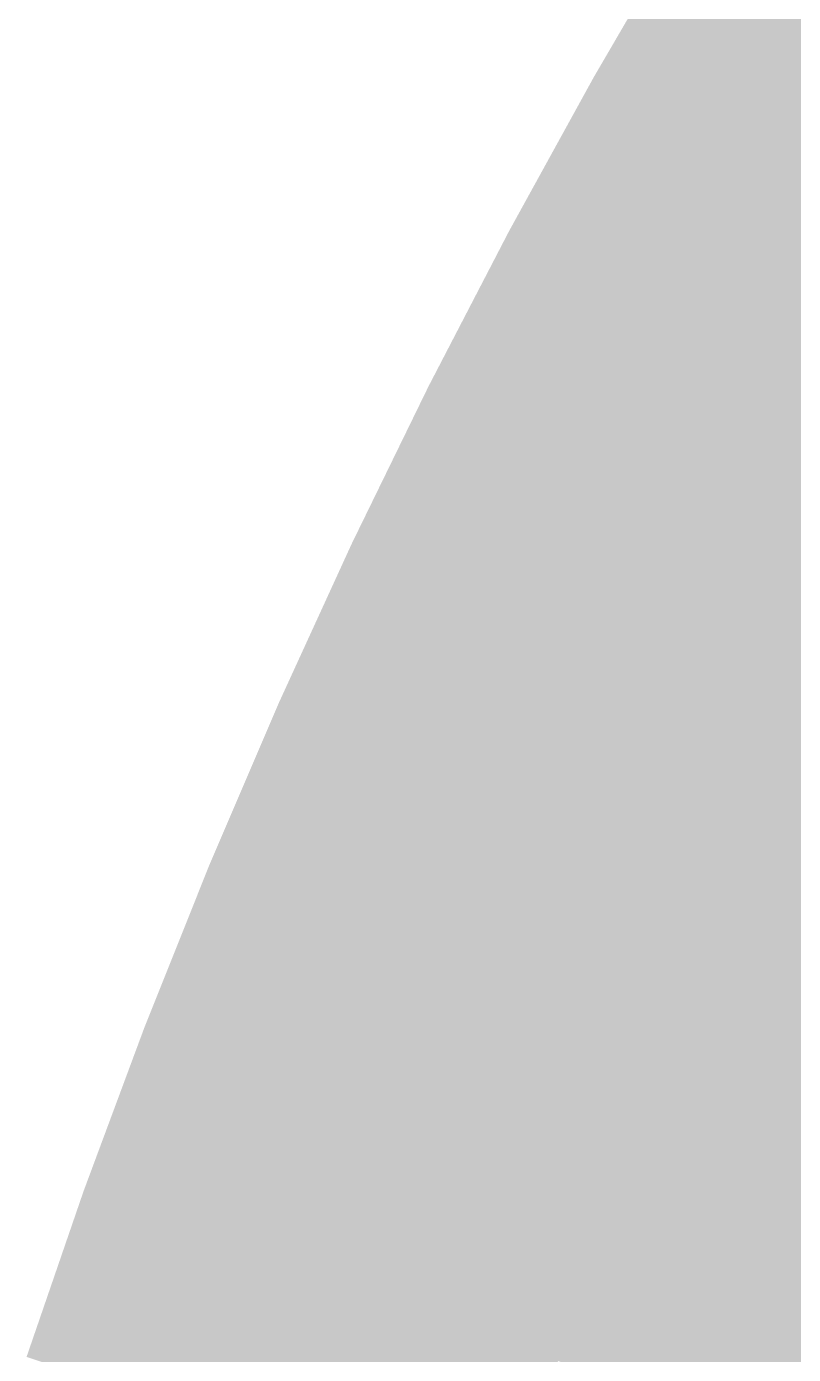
# Model space of a CAD drawing. Header units: inches. Extents: x -266 to 784, y -170 to 213.
# Drawn here: x -161.42 to -143.16, y 53.39 to 85 of the extents above; entities that cross this region are included whole.
import ezdxf

# ---------------------------------------------------------------- set-up
doc = ezdxf.new("R2010")
doc.units = ezdxf.units.IN
doc.header["$MEASUREMENT"] = 0

msp = doc.modelspace()

# ---------------------------------------------------------------- linework, layer by layer
at = {"color": 98, "true_color": 0x010302}
for points in [[(-147.044701, 83.299794), (-147.914788, 83.792693), (-144.956135, 86.883364), (-145.813864, 87.397467)], [(-149.044694, 79.666049), (-149.926615, 80.137445), (-147.044701, 83.299794), (-147.914788, 83.792693)], [(-150.954907, 75.984315), (-151.848131, 76.433926), (-149.044694, 79.666049), (-149.926615, 80.137445)], [(-152.774191, 72.256811), (-153.67818, 72.684366), (-150.954907, 75.984315), (-151.848131, 76.433926)], [(-154.501449, 68.485782), (-155.415658, 68.891023), (-152.774191, 72.256811), (-153.67818, 72.684366)], [(-156.135641, 64.6735), (-157.059521, 65.056184), (-154.501449, 68.485782), (-155.415658, 68.891023)], [(-157.675783, 60.822261), (-158.608776, 61.182156), (-156.135641, 64.6735), (-157.059521, 65.056184)]]:
    msp.add_solid(points, dxfattribs=at)
at = {"color": 98, "true_color": 0x030805}
for points in [[(-146.174615, 82.806896), (-147.044701, 83.299794), (-144.098406, 86.369261), (-144.956135, 86.883364)], [(-148.162772, 79.194652), (-149.044694, 79.666049), (-146.174615, 82.806896), (-147.044701, 83.299794)]]:
    msp.add_solid(points, dxfattribs=at)
at = {"color": 98, "true_color": 0x050c09}
for points in [[(-145.304528, 82.313998), (-146.174615, 82.806896), (-143.240678, 85.855158), (-144.098406, 86.369261)], [(-147.280851, 78.723255), (-148.162772, 79.194652), (-145.304528, 82.313998), (-146.174615, 82.806896)], [(-149.168458, 75.085092), (-150.061683, 75.534703), (-147.280851, 78.723255), (-148.162772, 79.194652)], [(-150.966212, 71.401701), (-151.870201, 71.829256), (-149.168458, 75.085092), (-150.061683, 75.534703)], [(-152.673029, 67.675299), (-153.587239, 68.080541), (-150.966212, 71.401701), (-151.870201, 71.829256)], [(-154.287882, 63.908133), (-155.211761, 64.290817), (-152.673029, 67.675299), (-153.587239, 68.080541)], [(-155.809797, 60.102471), (-156.74279, 60.462366), (-154.287882, 63.908133), (-155.211761, 64.290817)]]:
    msp.add_solid(points, dxfattribs=at)
at = {"color": 108, "true_color": 0x08100c}
for points in [[(-144.434441, 81.8211), (-145.304528, 82.313998), (-142.382949, 85.341056), (-143.240678, 85.855158)], [(-146.39893, 78.251858), (-147.280851, 78.723255), (-144.434441, 81.8211), (-145.304528, 82.313998)], [(-148.275234, 74.635481), (-149.168458, 75.085092), (-146.39893, 78.251858), (-147.280851, 78.723255)], [(-150.062223, 70.974146), (-150.966212, 71.401701), (-148.275234, 74.635481), (-149.168458, 75.085092)]]:
    msp.add_solid(points, dxfattribs=at)
at = {"color": 108, "true_color": 0x0a140f}
for points in [[(-143.564354, 81.328202), (-144.434441, 81.8211), (-141.525221, 84.826953), (-142.382949, 85.341056)], [(-145.517009, 77.780462), (-146.39893, 78.251858), (-143.564354, 81.328202), (-144.434441, 81.8211)], [(-147.38201, 74.185869), (-148.275234, 74.635481), (-145.517009, 77.780462), (-146.39893, 78.251858)]]:
    msp.add_solid(points, dxfattribs=at)
at = {"color": 108, "true_color": 0x0c1912}
for points in [[(-142.694267, 80.835304), (-143.564354, 81.328202), (-140.667492, 84.31285), (-141.525221, 84.826953)], [(-144.635087, 77.309065), (-145.517009, 77.780462), (-142.694267, 80.835304), (-143.564354, 81.328202)]]:
    msp.add_solid(points, dxfattribs=at)
at = {"color": 108, "true_color": 0x0e1d16}
for points in [[(-143.753166, 76.837668), (-144.635087, 77.309065), (-141.82418, 80.342405), (-142.694267, 80.835304)], [(-145.595561, 73.286647), (-146.488785, 73.736258), (-143.753166, 76.837668), (-144.635087, 77.309065)], [(-147.350255, 69.69148), (-148.254244, 70.119035), (-145.595561, 73.286647), (-146.488785, 73.736258)]]:
    msp.add_solid(points, dxfattribs=at)
at = {"color": 108, "true_color": 0x102119}
for points in [[(-142.871245, 76.366271), (-143.753166, 76.837668), (-140.954093, 79.849507), (-141.82418, 80.342405)], [(-144.702337, 72.837035), (-145.595561, 73.286647), (-142.871245, 76.366271), (-143.753166, 76.837668)]]:
    msp.add_solid(points, dxfattribs=at)
at = {"color": 98, "true_color": 0x030806}
for points in [[(-150.061683, 75.534703), (-150.954907, 75.984315), (-148.162772, 79.194652), (-149.044694, 79.666049)], [(-151.870201, 71.829256), (-152.774191, 72.256811), (-150.061683, 75.534703), (-150.954907, 75.984315)], [(-153.587239, 68.080541), (-154.501449, 68.485782), (-151.870201, 71.829256), (-152.774191, 72.256811)], [(-155.211761, 64.290817), (-156.135641, 64.6735), (-153.587239, 68.080541), (-154.501449, 68.485782)], [(-156.74279, 60.462366), (-157.675783, 60.822261), (-155.211761, 64.290817), (-156.135641, 64.6735)], [(-158.179403, 56.597495), (-159.120947, 56.934385), (-156.74279, 60.462366), (-157.675783, 60.822261)], [(-159.520734, 52.698532), (-160.470263, 53.012214), (-158.179403, 56.597495), (-159.120947, 56.934385)]]:
    msp.add_solid(points, dxfattribs=at)
at = {"color": 108, "true_color": 0x0c1913}
for points in [[(-146.488785, 73.736258), (-147.38201, 74.185869), (-144.635087, 77.309065), (-145.517009, 77.780462)], [(-148.254244, 70.119035), (-149.158233, 70.54659), (-146.488785, 73.736258), (-147.38201, 74.185869)], [(-149.9304, 66.459576), (-150.84461, 66.864817), (-148.254244, 70.119035), (-149.158233, 70.54659)]]:
    msp.add_solid(points, dxfattribs=at)
at = {"color": 250, "true_color": 0x12251d}
for points in [[(-143.809112, 72.387424), (-144.702337, 72.837035), (-141.989324, 75.894875), (-142.871245, 76.366271)], [(-145.542276, 68.83637), (-146.446265, 69.263925), (-143.809112, 72.387424), (-144.702337, 72.837035)], [(-147.187771, 65.243852), (-148.10198, 65.649093), (-145.542276, 68.83637), (-146.446265, 69.263925)]]:
    msp.add_solid(points, dxfattribs=at)
at = {"color": 250, "true_color": 0x142a20}
for points in [[(-142.915888, 71.937813), (-143.809112, 72.387424), (-141.107402, 75.423478), (-141.989324, 75.894875)], [(-144.638287, 68.408815), (-145.542276, 68.83637), (-142.915888, 71.937813), (-143.809112, 72.387424)]]:
    msp.add_solid(points, dxfattribs=at)
at = {"color": 108, "true_color": 0x0a1410}
for points in [[(-149.158233, 70.54659), (-150.062223, 70.974146), (-147.38201, 74.185869), (-148.275234, 74.635481)], [(-150.84461, 66.864817), (-151.758819, 67.270058), (-149.158233, 70.54659), (-150.062223, 70.974146)], [(-152.440123, 63.142766), (-153.364002, 63.52545), (-150.84461, 66.864817), (-151.758819, 67.270058)], [(-153.943812, 59.382681), (-154.876805, 59.742576), (-152.440123, 63.142766), (-153.364002, 63.52545)]]:
    msp.add_solid(points, dxfattribs=at)
at = {"color": 108, "true_color": 0x10211a}
for points in [[(-146.446265, 69.263925), (-147.350255, 69.69148), (-144.702337, 72.837035), (-145.595561, 73.286647)], [(-148.10198, 65.649093), (-149.01619, 66.054334), (-146.446265, 69.263925), (-147.350255, 69.69148)], [(-149.668484, 61.994716), (-150.592364, 62.377399), (-148.10198, 65.649093), (-149.01619, 66.054334)]]:
    msp.add_solid(points, dxfattribs=at)
at = {"color": 250, "true_color": 0x162e24}
for points in [[(-143.734298, 67.98126), (-144.638287, 68.408815), (-142.022664, 71.488201), (-142.915888, 71.937813)], [(-145.359351, 64.433369), (-146.273561, 64.83861), (-143.734298, 67.98126), (-144.638287, 68.408815)]]:
    msp.add_solid(points, dxfattribs=at)
at = {"color": 250, "true_color": 0x193227}
msp.add_solid([(-142.830308, 67.553705), (-143.734298, 67.98126), (-141.12944, 71.03859), (-142.022664, 71.488201)], dxfattribs=at)
at = {"color": 108, "true_color": 0x08100d}
for points in [[(-151.758819, 67.270058), (-152.673029, 67.675299), (-150.062223, 70.974146), (-150.966212, 71.401701)], [(-153.364002, 63.52545), (-154.287882, 63.908133), (-151.758819, 67.270058), (-152.673029, 67.675299)], [(-154.876805, 59.742576), (-155.809797, 60.102471), (-153.364002, 63.52545), (-154.287882, 63.908133)], [(-156.296315, 55.923716), (-157.237859, 56.260606), (-154.876805, 59.742576), (-155.809797, 60.102471)], [(-157.621678, 52.071169), (-158.571206, 52.384851), (-156.296315, 55.923716), (-157.237859, 56.260606)]]:
    msp.add_solid(points, dxfattribs=at)
at = {"color": 108, "true_color": 0x0e1d17}
for points in [[(-149.01619, 66.054334), (-149.9304, 66.459576), (-147.350255, 69.69148), (-148.254244, 70.119035)], [(-150.592364, 62.377399), (-151.516243, 62.760083), (-149.01619, 66.054334), (-149.9304, 66.459576)], [(-152.077826, 58.662891), (-153.010819, 59.022786), (-150.592364, 62.377399), (-151.516243, 62.760083)]]:
    msp.add_solid(points, dxfattribs=at)
at = {"color": 250, "true_color": 0x142a21}
for points in [[(-146.273561, 64.83861), (-147.187771, 65.243852), (-144.638287, 68.408815), (-145.542276, 68.83637)], [(-147.820725, 61.229349), (-148.744605, 61.612033), (-146.273561, 64.83861), (-147.187771, 65.243852)]]:
    msp.add_solid(points, dxfattribs=at)
at = {"color": 250, "true_color": 0x193228}
for points in [[(-144.445141, 64.028128), (-145.359351, 64.433369), (-142.830308, 67.553705), (-143.734298, 67.98126)], [(-145.972966, 60.463982), (-146.896846, 60.846666), (-144.445141, 64.028128), (-145.359351, 64.433369)]]:
    msp.add_solid(points, dxfattribs=at)
at = {"color": 109, "true_color": 0x1b362b}
msp.add_solid([(-143.530932, 63.622886), (-144.445141, 64.028128), (-141.926319, 67.12615), (-142.830308, 67.553705)], dxfattribs=at)
at = {"color": 109, "true_color": 0x1d3b2e}
msp.add_solid([(-142.616722, 63.217645), (-143.530932, 63.622886), (-141.02233, 66.698595), (-141.926319, 67.12615)], dxfattribs=at)
at = {"color": 108, "true_color": 0x0c1914}
for points in [[(-151.516243, 62.760083), (-152.440123, 63.142766), (-149.9304, 66.459576), (-150.84461, 66.864817)], [(-153.010819, 59.022786), (-153.943812, 59.382681), (-151.516243, 62.760083), (-152.440123, 63.142766)], [(-154.413227, 55.249936), (-155.354771, 55.586826), (-153.010819, 59.022786), (-153.943812, 59.382681)], [(-155.722622, 51.443805), (-156.67215, 51.757487), (-154.413227, 55.249936), (-155.354771, 55.586826)]]:
    msp.add_solid(points, dxfattribs=at)
at = {"color": 250, "true_color": 0x12251e}
for points in [[(-148.744605, 61.612033), (-149.668484, 61.994716), (-147.187771, 65.243852), (-148.10198, 65.649093)], [(-150.211841, 57.943101), (-151.144833, 58.302996), (-148.744605, 61.612033), (-149.668484, 61.994716)]]:
    msp.add_solid(points, dxfattribs=at)
at = {"color": 250, "true_color": 0x162e25}
for points in [[(-146.896846, 60.846666), (-147.820725, 61.229349), (-145.359351, 64.433369), (-146.273561, 64.83861)], [(-148.345855, 57.223311), (-149.278848, 57.583206), (-146.896846, 60.846666), (-147.820725, 61.229349)]]:
    msp.add_solid(points, dxfattribs=at)
at = {"color": 109, "true_color": 0x1b362c}
for points in [[(-145.049087, 60.081299), (-145.972966, 60.463982), (-143.530932, 63.622886), (-144.445141, 64.028128)], [(-146.479869, 56.503521), (-147.412862, 56.863416), (-145.049087, 60.081299), (-145.972966, 60.463982)]]:
    msp.add_solid(points, dxfattribs=at)
at = {"color": 109, "true_color": 0x1d3b2f}
msp.add_solid([(-144.125207, 59.698615), (-145.049087, 60.081299), (-142.616722, 63.217645), (-143.530932, 63.622886)], dxfattribs=at)
at = {"color": 109, "true_color": 0x1f3f32}
msp.add_solid([(-143.201328, 59.315932), (-144.125207, 59.698615), (-141.702512, 62.812404), (-142.616722, 63.217645)], dxfattribs=at)
at = {"color": 119, "true_color": 0x214336}
msp.add_solid([(-142.277448, 58.933249), (-143.201328, 59.315932), (-140.788302, 62.407162), (-141.702512, 62.812404)], dxfattribs=at)
at = {"color": 250, "true_color": 0x10211b}
for points in [[(-151.144833, 58.302996), (-152.077826, 58.662891), (-149.668484, 61.994716), (-150.592364, 62.377399)], [(-152.530139, 54.576156), (-153.471683, 54.913046), (-151.144833, 58.302996), (-152.077826, 58.662891)]]:
    msp.add_solid(points, dxfattribs=at)
at = {"color": 250, "true_color": 0x142a22}
for points in [[(-149.278848, 57.583206), (-150.211841, 57.943101), (-147.820725, 61.229349), (-148.744605, 61.612033)], [(-150.64705, 53.902377), (-151.588594, 54.239266), (-149.278848, 57.583206), (-150.211841, 57.943101)]]:
    msp.add_solid(points, dxfattribs=at)
at = {"color": 98, "true_color": 0x010303}
for points in [[(-159.120947, 56.934385), (-160.062491, 57.271275), (-157.675783, 60.822261), (-158.608776, 61.182156)], [(-160.470263, 53.012214), (-161.419791, 53.325896), (-159.120947, 56.934385), (-160.062491, 57.271275)]]:
    msp.add_solid(points, dxfattribs=at)
at = {"color": 250, "true_color": 0x193229}
for points in [[(-147.412862, 56.863416), (-148.345855, 57.223311), (-145.972966, 60.463982), (-146.896846, 60.846666)], [(-148.763962, 53.228597), (-149.705506, 53.565487), (-147.412862, 56.863416), (-148.345855, 57.223311)]]:
    msp.add_solid(points, dxfattribs=at)
at = {"color": 108, "true_color": 0x050c0a}
for points in [[(-157.237859, 56.260606), (-158.179403, 56.597495), (-155.809797, 60.102471), (-156.74279, 60.462366)], [(-158.571206, 52.384851), (-159.520734, 52.698532), (-157.237859, 56.260606), (-158.179403, 56.597495)]]:
    msp.add_solid(points, dxfattribs=at)
at = {"color": 109, "true_color": 0x1d3b30}
for points in [[(-145.546877, 56.143626), (-146.479869, 56.503521), (-144.125207, 59.698615), (-145.049087, 60.081299)], [(-146.880874, 52.554817), (-147.822418, 52.891707), (-145.546877, 56.143626), (-146.479869, 56.503521)]]:
    msp.add_solid(points, dxfattribs=at)
at = {"color": 108, "true_color": 0x0a1411}
for points in [[(-155.354771, 55.586826), (-156.296315, 55.923716), (-153.943812, 59.382681), (-154.876805, 59.742576)], [(-156.67215, 51.757487), (-157.621678, 52.071169), (-155.354771, 55.586826), (-156.296315, 55.923716)]]:
    msp.add_solid(points, dxfattribs=at)
at = {"color": 109, "true_color": 0x1f3f33}
msp.add_solid([(-144.613884, 55.783731), (-145.546877, 56.143626), (-143.201328, 59.315932), (-144.125207, 59.698615)], dxfattribs=at)
at = {"color": 119, "true_color": 0x214337}
msp.add_solid([(-143.680891, 55.423836), (-144.613884, 55.783731), (-142.277448, 58.933249), (-143.201328, 59.315932)], dxfattribs=at)
at = {"color": 108, "true_color": 0x0e1d18}
for points in [[(-153.471683, 54.913046), (-154.413227, 55.249936), (-152.077826, 58.662891), (-153.010819, 59.022786)], [(-154.773093, 51.130124), (-155.722622, 51.443805), (-153.471683, 54.913046), (-154.413227, 55.249936)]]:
    msp.add_solid(points, dxfattribs=at)
at = {"color": 119, "true_color": 0x23483a}
msp.add_solid([(-142.747898, 55.063941), (-143.680891, 55.423836), (-141.353568, 58.550565), (-142.277448, 58.933249)], dxfattribs=at)
at = {"color": 250, "true_color": 0x12251f}
for points in [[(-151.588594, 54.239266), (-152.530139, 54.576156), (-150.211841, 57.943101), (-151.144833, 58.302996)], [(-152.874037, 50.50276), (-153.823565, 50.816442), (-151.588594, 54.239266), (-152.530139, 54.576156)]]:
    msp.add_solid(points, dxfattribs=at)
at = {"color": 250, "true_color": 0x162e26}
for points in [[(-149.705506, 53.565487), (-150.64705, 53.902377), (-148.345855, 57.223311), (-149.278848, 57.583206)], [(-150.974981, 49.875397), (-151.924509, 50.189078), (-149.705506, 53.565487), (-150.64705, 53.902377)]]:
    msp.add_solid(points, dxfattribs=at)
at = {"color": 109, "true_color": 0x1b362d}
msp.add_solid([(-147.822418, 52.891707), (-148.763962, 53.228597), (-146.479869, 56.503521), (-147.412862, 56.863416)], dxfattribs=at)
at = {"color": 109, "true_color": 0x1f3f34}
msp.add_solid([(-145.93933, 52.217927), (-146.880874, 52.554817), (-144.613884, 55.783731), (-145.546877, 56.143626)], dxfattribs=at)
at = {"color": 119, "true_color": 0x214338}
msp.add_solid([(-144.997786, 51.881037), (-145.93933, 52.217927), (-143.680891, 55.423836), (-144.613884, 55.783731)], dxfattribs=at)
at = {"color": 119, "true_color": 0x23483b}
msp.add_solid([(-144.056242, 51.544148), (-144.997786, 51.881037), (-142.747898, 55.063941), (-143.680891, 55.423836)], dxfattribs=at)
at = {"color": 129, "true_color": 0x254c3f}
msp.add_solid([(-143.114698, 51.207258), (-144.056242, 51.544148), (-141.814905, 54.704046), (-142.747898, 55.063941)], dxfattribs=at)
at = {"color": 250, "true_color": 0x10211c}
msp.add_solid([(-153.823565, 50.816442), (-154.773093, 51.130124), (-152.530139, 54.576156), (-153.471683, 54.913046)], dxfattribs=at)
at = {"color": 250, "true_color": 0x142a23}
msp.add_solid([(-151.924509, 50.189078), (-152.874037, 50.50276), (-150.64705, 53.902377), (-151.588594, 54.239266)], dxfattribs=at)
at = {"color": 250, "true_color": 0x19322a}
msp.add_solid([(-150.025453, 49.561715), (-150.974981, 49.875397), (-148.763962, 53.228597), (-149.705506, 53.565487)], dxfattribs=at)

doc.saveas('drawing.dxf')
